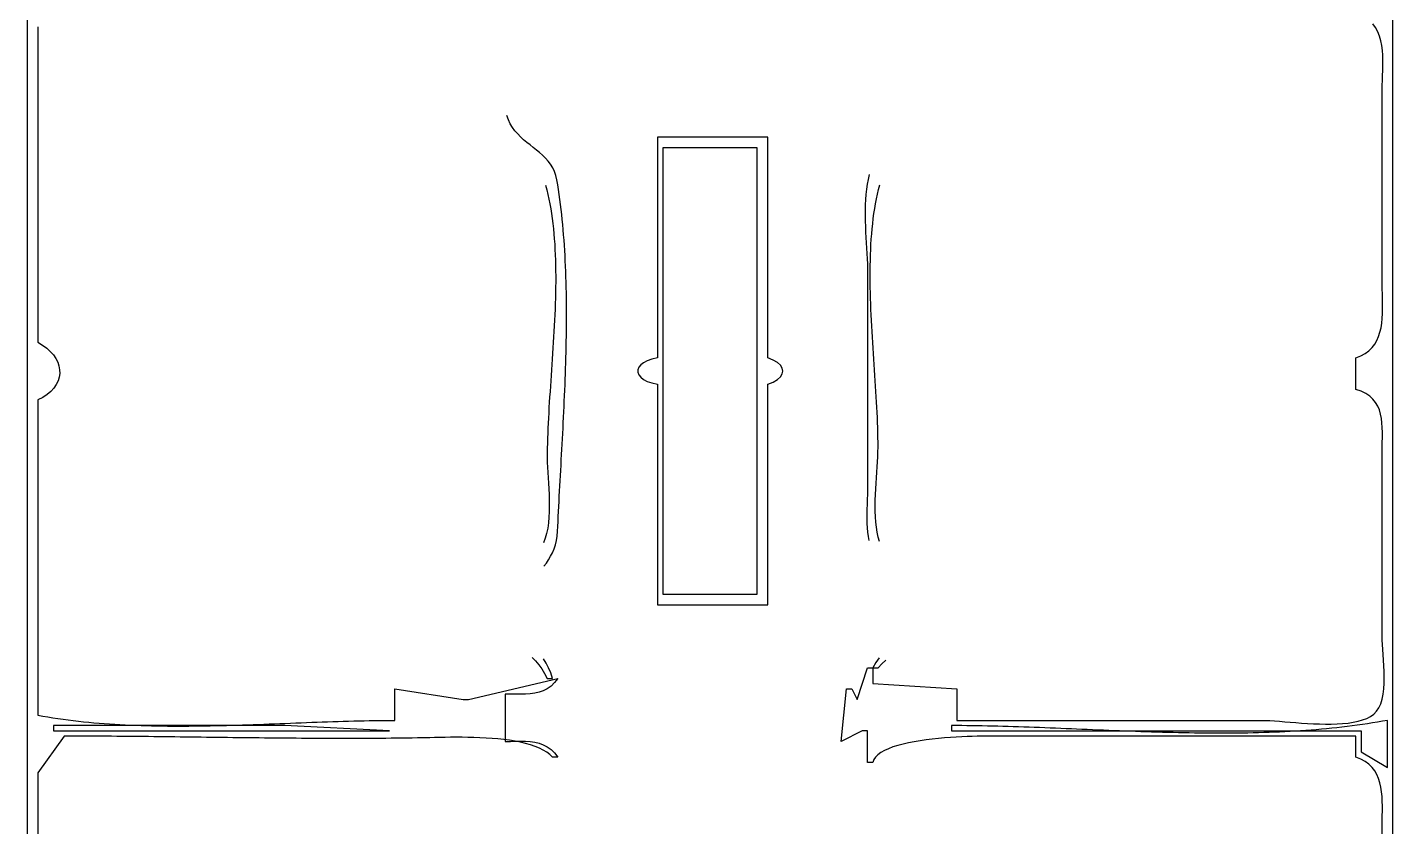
# Model space of a CAD drawing. Header units: metres. Extents: x 169 to 614, y 211 to 1165.
# Drawn here: x 273 to 533, y 740.8 to 892.9 of the extents above; entities that cross this region are included whole.
import ezdxf

# ---------------------------------------------------------------- set-up
doc = ezdxf.new("R2010")
doc.units = ezdxf.units.M

msp = doc.modelspace()

# ---------------------------------------------------------------- linework, layer by layer
for p, q in [((273, 1115), (273, 603)), ((533, 592), (533, 1115)), ((275, 893), (275, 833)), ((529.7282, 892.8798), (529.2065, 893.6235)), ((530.1504, 892.0876), (529.7282, 892.8798)), ((530.4827, 891.253), (530.1504, 892.0876)), ((530.735, 890.382), (530.4827, 891.253)), ((530.917, 889.4806), (530.735, 890.382)), ((531.0384, 888.5549), (530.917, 889.4806)), ((531.109, 887.611), (531.0384, 888.5549)), ((531.1386, 886.6549), (531.109, 887.611)), ((531.1369, 885.6925), (531.1386, 886.6549)), ((531.0785, 883.7736), (531.1136, 884.7301)), ((531.1136, 884.7301), (531.1369, 885.6925)), ((531, 881), (531.0119, 881.9025)), ((531.0119, 881.9025), (531.0414, 882.829)), ((531.0414, 882.829), (531.0785, 883.7736)), ((531, 844), (531, 881)), ((364.6201, 875.3105), (364.3328, 876.1293)), ((364.9768, 874.5593), (364.6201, 875.3105)), ((365.3948, 873.868), (364.9768, 874.5593)), ((365.8657, 873.229), (365.3948, 873.868)), ((366.3814, 872.6347), (365.8657, 873.229)), ((366.9334, 872.0774), (366.3814, 872.6347)), ((367.5136, 871.5495), (366.9334, 872.0774)), ((368.1136, 871.0435), (367.5136, 871.5495)), ((368.7252, 870.5516), (368.1136, 871.0435)), ((393, 872), (393, 830)), ((414, 872), (393, 872)), ((414, 830), (414, 872)), ((369.3402, 870.0662), (368.7252, 870.5516)), ((369.9501, 869.5798), (369.3402, 870.0662)), ((370.5469, 869.0847), (369.9501, 869.5798)), ((371.1221, 868.5733), (370.5469, 869.0847)), ((371.6676, 868.0379), (371.1221, 868.5733)), ((394, 870), (394, 785)), ((412, 870), (394, 870)), ((412, 785), (412, 870)), ((372.175, 867.4709), (371.6676, 868.0379)), ((372.6361, 866.8648), (372.175, 867.4709)), ((373.0426, 866.2118), (372.6361, 866.8648)), ((373.3862, 865.5044), (373.0426, 866.2118)), ((373.6587, 864.7349), (373.3862, 865.5044)), ((373.8518, 863.8958), (373.6587, 864.7349)), ((374.0055, 862.9743), (373.8518, 863.8958)), ((433.0939, 863.9927), (432.9131, 863.063)), ((433.3179, 864.895), (433.0939, 863.9927)), ((371.682, 862.8958), (371.9128, 862.0237)), ((371.9128, 862.0237), (372.1263, 861.1381)), ((372.1263, 861.1381), (372.3232, 860.2395)), ((374.1513, 862.0464), (374.0055, 862.9743)), ((374.2894, 861.112), (374.1513, 862.0464)), ((374.42, 860.1714), (374.2894, 861.112)), ((432.6666, 861.1331), (432.5939, 860.139)), ((432.7719, 862.1087), (432.6666, 861.1331)), ((432.9131, 863.063), (432.7719, 862.1087)), ((434.6968, 860.2698), (434.8868, 861.178)), ((434.8868, 861.178), (435.0937, 862.0739)), ((435.0937, 862.0739), (435.3179, 862.9568)), ((372.3232, 860.2395), (372.5039, 859.3285)), ((372.5039, 859.3285), (372.6688, 858.4056)), ((372.6688, 858.4056), (372.8186, 857.4712)), ((374.5431, 859.2248), (374.42, 860.1714)), ((374.6589, 858.2724), (374.5431, 859.2248)), ((374.7676, 857.3144), (374.6589, 858.2724)), ((432.55, 859.1296), (432.5315, 858.1079)), ((432.5315, 858.1079), (432.5349, 857.0769)), ((432.5939, 860.139), (432.55, 859.1296)), ((434.2225, 857.4755), (434.3652, 858.418)), ((434.3652, 858.418), (434.5231, 859.3496)), ((434.5231, 859.3496), (434.6968, 860.2698)), ((372.8186, 857.4712), (372.9536, 856.5259)), ((372.9536, 856.5259), (373.0745, 855.5702)), ((373.0745, 855.5702), (373.1817, 854.6046)), ((374.8694, 856.351), (374.7676, 857.3144)), ((374.9643, 855.3824), (374.8694, 856.351)), ((432.5349, 857.0769), (432.5566, 856.0398)), ((432.5566, 856.0398), (432.593, 854.9995)), ((433.8805, 854.5877), (433.9806, 855.5598)), ((433.9806, 855.5598), (434.0945, 856.5226)), ((434.0945, 856.5226), (434.2225, 857.4755)), ((373.1817, 854.6046), (373.2757, 853.6296)), ((373.2757, 853.6296), (373.357, 852.6458)), ((375.0525, 854.4088), (374.9643, 855.3824)), ((375.1343, 853.4303), (375.0525, 854.4088)), ((375.2096, 852.4472), (375.1343, 853.4303)), ((432.593, 854.9995), (432.6406, 853.9592)), ((432.6406, 853.9592), (432.6959, 852.9218)), ((432.6959, 852.9218), (432.7553, 851.8905)), ((433.7189, 852.6174), (433.7934, 853.6067)), ((433.7934, 853.6067), (433.8805, 854.5877)), ((373.357, 852.6458), (373.4261, 851.6536)), ((373.4261, 851.6536), (373.4836, 850.6536)), ((373.4836, 850.6536), (373.5299, 849.6462)), ((375.2787, 851.4597), (375.2096, 852.4472)), ((375.3418, 850.4679), (375.2787, 851.4597)), ((375.399, 849.4721), (375.3418, 850.4679)), ((432.7553, 851.8905), (432.8153, 850.8683)), ((432.8153, 850.8683), (432.8723, 849.8581)), ((433.5658, 849.6046), (433.6057, 850.6158)), ((433.6057, 850.6158), (433.6565, 851.6203)), ((433.6565, 851.6203), (433.7189, 852.6174)), ((373.5299, 849.6462), (373.5655, 848.632)), ((373.5655, 848.632), (373.591, 847.6115)), ((373.591, 847.6115), (373.6069, 846.5852)), ((375.4504, 848.4725), (375.399, 849.4721)), ((375.4962, 847.4692), (375.4504, 848.4725)), ((432.8723, 849.8581), (432.9228, 848.8632)), ((432.9228, 848.8632), (432.9633, 847.8865)), ((432.9633, 847.8865), (432.9902, 846.931)), ((433.517, 847.5637), (433.5364, 848.587)), ((433.5364, 848.587), (433.5658, 849.6046)), ((373.6069, 846.5852), (373.6135, 845.5536)), ((373.6135, 845.5536), (373.6116, 844.5173)), ((375.5365, 846.4625), (375.4962, 847.4692)), ((375.5715, 845.4525), (375.5365, 846.4625)), ((375.6014, 844.4395), (375.5715, 845.4525)), ((432.9902, 846.931), (433, 846)), ((433, 846), (433, 806)), ((433.5058, 845.5019), (433.507, 846.5352)), ((433.5131, 844.4643), (433.5058, 845.5019)), ((433.507, 846.5352), (433.517, 847.5637)), ((373.5838, 842.4324), (373.5589, 841.3848)), ((373.6015, 843.4767), (373.5838, 842.4324)), ((373.6116, 844.5173), (373.6015, 843.4767)), ((375.6263, 843.4236), (375.6014, 844.4395)), ((375.6463, 842.4051), (375.6263, 843.4236)), ((375.6616, 841.3841), (375.6463, 842.4051)), ((433.5281, 843.4231), (433.5131, 844.4643)), ((433.5505, 842.3786), (433.5281, 843.4231)), ((531.0084, 843.1014), (531, 844)), ((531.0282, 842.1842), (531.0084, 843.1014)), ((373.5274, 840.3345), (373.4898, 839.2821)), ((373.5589, 841.3848), (373.5274, 840.3345)), ((375.6723, 840.3608), (375.6616, 841.3841)), ((375.6787, 839.3355), (375.6723, 840.3608)), ((433.5797, 841.3315), (433.5505, 842.3786)), ((433.6151, 840.2821), (433.5797, 841.3315)), ((433.6562, 839.2311), (433.6151, 840.2821)), ((531.0509, 841.2546), (531.0282, 842.1842)), ((531.068, 840.3186), (531.0509, 841.2546)), ((531.0712, 839.3825), (531.068, 840.3186)), ((373.4466, 838.2279), (373.3983, 837.1726)), ((373.4898, 839.2821), (373.4466, 838.2279)), ((375.6729, 836.2489), (375.6788, 837.2793)), ((375.6808, 838.3082), (375.6787, 839.3355)), ((375.6788, 837.2793), (375.6808, 838.3082)), ((433.7025, 838.179), (433.6562, 839.2311)), ((433.7534, 837.1262), (433.7025, 838.179)), ((530.9123, 836.6347), (531.0018, 837.5344)), ((531.0018, 837.5344), (531.0519, 838.4523)), ((531.0519, 838.4523), (531.0712, 839.3825)), ((373.2883, 835.0604), (373.2276, 834.0046)), ((373.3453, 836.1165), (373.2883, 835.0604)), ((373.3983, 837.1726), (373.3453, 836.1165)), ((375.6498, 834.1845), (375.6632, 835.2172)), ((375.6632, 835.2172), (375.6729, 836.2489)), ((433.8085, 836.0732), (433.7534, 837.1262)), ((433.8672, 835.0207), (433.8085, 836.0732)), ((433.929, 833.9691), (433.8672, 835.0207)), ((530.3238, 834.1072), (530.5818, 834.915)), ((530.5818, 834.915), (530.7752, 835.7595)), ((530.7752, 835.7595), (530.9123, 836.6347)), ((275, 833), (275.9002, 832.4597)), ((275.9002, 832.4597), (276.6945, 831.8738)), ((373.1639, 832.9496), (373.0976, 831.8961)), ((373.2276, 834.0046), (373.1639, 832.9496)), ((375.5894, 831.0816), (375.6128, 832.1165)), ((375.6128, 832.1165), (375.633, 833.1508)), ((375.633, 833.1508), (375.6498, 834.1845)), ((433.9933, 832.9188), (433.929, 833.9691)), ((434.0597, 831.8705), (433.9933, 832.9188)), ((529.0778, 831.9661), (529.5803, 832.6266)), ((529.5803, 832.6266), (529.9928, 833.3424)), ((529.9928, 833.3424), (530.3238, 834.1072)), ((276.6945, 831.8738), (277.3815, 831.2488)), ((277.3815, 831.2488), (277.96, 830.5911)), ((277.96, 830.5911), (278.4286, 829.9072)), ((278.4286, 829.9072), (278.7859, 829.2034)), ((372.9591, 829.7952), (372.8881, 828.7489)), ((373.0291, 830.8445), (372.9591, 829.7952)), ((373.0976, 831.8961), (373.0291, 830.8445)), ((375.5337, 829.0112), (375.563, 830.0464)), ((375.563, 830.0464), (375.5894, 831.0816)), ((391.0506, 829.4564), (390.3417, 829.0854)), ((391.9367, 829.7658), (391.0506, 829.4564)), ((393, 830), (391.9367, 829.7658)), ((415.0377, 829.584), (414, 830)), ((415.8449, 829.112), (415.0377, 829.584)), ((434.1275, 830.8246), (434.0597, 831.8705)), ((434.1963, 829.7817), (434.1275, 830.8246)), ((434.2655, 828.7422), (434.1963, 829.7817)), ((526, 830), (526.9465, 830.3778)), ((526, 824), (526, 830)), ((526.9465, 830.3778), (527.7694, 830.8356)), ((527.7694, 830.8356), (528.477, 831.3671)), ((528.477, 831.3671), (529.0778, 831.9661)), ((278.7859, 829.2034), (279.0307, 828.4863)), ((279.0307, 828.4863), (279.1617, 827.7623)), ((279.1775, 827.0378), (279.0768, 826.3193)), ((279.1617, 827.7623), (279.1775, 827.0378)), ((372.8164, 827.7061), (372.7447, 826.6671)), ((372.8881, 828.7489), (372.8164, 827.7061)), ((375.4301, 825.9066), (375.4671, 826.9411)), ((375.4671, 826.9411), (375.5017, 827.976)), ((375.5017, 827.976), (375.5337, 829.0112)), ((389.4556, 828.2136), (389.2784, 827.7401)), ((389.2784, 827.7401), (389.2784, 827.2597)), ((389.2784, 827.2597), (389.4556, 826.7862)), ((389.8101, 828.6666), (389.4556, 828.2136)), ((390.3417, 829.0854), (389.8101, 828.6666)), ((416.4214, 828.598), (415.8449, 829.112)), ((416.4213, 826.4018), (416.7673, 826.9439)), ((416.7673, 828.056), (416.4214, 828.598)), ((416.8826, 827.4999), (416.7673, 828.056)), ((416.7673, 826.9439), (416.8826, 827.4999)), ((434.3346, 827.7067), (434.2655, 828.7422)), ((434.4031, 826.6757), (434.3346, 827.7067)), ((278.0627, 824.2644), (277.483, 823.6345)), ((278.5208, 824.9262), (278.0627, 824.2644)), ((278.8584, 825.6133), (278.5208, 824.9262)), ((279.0768, 826.3193), (278.8584, 825.6133)), ((372.6031, 824.6032), (372.5343, 823.5792)), ((372.6735, 825.6327), (372.6031, 824.6032)), ((372.7447, 826.6671), (372.6735, 825.6327)), ((375.3493, 823.84), (375.3908, 824.8729)), ((375.3908, 824.8729), (375.4301, 825.9066)), ((389.4556, 826.7862), (389.8101, 826.3332)), ((389.8101, 826.3332), (390.3417, 825.9144)), ((390.3417, 825.9144), (391.0506, 825.5435)), ((391.0506, 825.5435), (391.9367, 825.2341)), ((391.9367, 825.2341), (393, 825)), ((393, 825), (393, 783)), ((414, 825), (415.0377, 825.4159)), ((414, 783), (414, 825)), ((415.0377, 825.4159), (415.8448, 825.8878)), ((415.8448, 825.8878), (416.4213, 826.4018)), ((434.4704, 825.6497), (434.4031, 826.6757)), ((434.536, 824.6292), (434.4704, 825.6497)), ((434.5995, 823.6147), (434.536, 824.6292)), ((275.9529, 822.4958), (275, 822)), ((275, 822), (275, 762)), ((276.7801, 823.0428), (275.9529, 822.4958)), ((277.483, 823.6345), (276.7801, 823.0428)), ((372.4673, 822.5612), (372.4028, 821.5497)), ((372.5343, 823.5792), (372.4673, 822.5612)), ((375.2138, 820.7486), (375.2607, 821.7777)), ((375.2607, 821.7777), (375.3059, 822.8082)), ((375.3059, 822.8082), (375.3493, 823.84)), ((434.6602, 822.6068), (434.5995, 823.6147)), ((434.7176, 821.6059), (434.6602, 822.6068)), ((434.7712, 820.6126), (434.7176, 821.6059)), ((527.0182, 823.65), (526, 824)), ((527.8909, 823.2223), (527.0182, 823.65)), ((528.6292, 822.7221), (527.8909, 823.2223)), ((529.244, 822.1546), (528.6292, 822.7221)), ((529.7464, 821.5251), (529.244, 822.1546)), ((372.2833, 819.5483), (372.2292, 818.5595)), ((372.3413, 820.5453), (372.2833, 819.5483)), ((372.4028, 821.5497), (372.3413, 820.5453)), ((375.1156, 818.6957), (375.1654, 819.7212)), ((375.1654, 819.7212), (375.2138, 820.7486)), ((434.8205, 819.6274), (434.7712, 820.6126)), ((434.8649, 818.6507), (434.8205, 819.6274)), ((530.1474, 820.8387), (529.7464, 821.5251)), ((530.4579, 820.1008), (530.1474, 820.8387)), ((530.689, 819.3165), (530.4579, 820.1008)), ((530.8517, 818.4911), (530.689, 819.3165)), ((372.135, 816.608), (372.0958, 815.6463)), ((372.1796, 817.5792), (372.135, 816.608)), ((372.2292, 818.5595), (372.1796, 817.5792)), ((374.9595, 815.6321), (375.0125, 816.6509)), ((375.0125, 816.6509), (375.0646, 817.6722)), ((375.0646, 817.6722), (375.1156, 818.6957)), ((434.904, 817.6832), (434.8649, 818.6507)), ((434.9371, 816.7252), (434.904, 817.6832)), ((434.9638, 815.7774), (434.9371, 816.7252)), ((530.957, 817.6297), (530.8517, 818.4911)), ((531.016, 816.7376), (530.957, 817.6297)), ((531.0395, 815.8201), (531.016, 816.7376)), ((372.0626, 814.6948), (372.036, 813.7539)), ((372.0958, 815.6463), (372.0626, 814.6948)), ((374.8514, 813.6026), (374.9058, 814.616)), ((374.9058, 814.616), (374.9595, 815.6321)), ((434.9835, 814.8403), (434.9638, 815.7774)), ((434.9958, 813.9143), (434.9835, 814.8403)), ((435, 813), (434.9958, 813.9143)), ((531.0079, 812.9671), (531.0244, 813.9296)), ((531.0244, 813.9296), (531.0386, 814.8824)), ((531.0386, 814.8824), (531.0395, 815.8201)), ((372.0041, 811.9059), (372, 811)), ((372.0163, 812.8241), (372.0041, 811.9059)), ((372.036, 813.7539), (372.0163, 812.8241)), ((374.6862, 810.5816), (374.7415, 811.5853)), ((374.7415, 811.5853), (374.7966, 812.5923)), ((374.7966, 812.5923), (374.8514, 813.6026)), ((434.9038, 810.2406), (434.9541, 811.2)), ((434.9541, 811.2), (434.9877, 812.1216)), ((434.9877, 812.1216), (435, 813)), ((531, 812), (531.0079, 812.9671)), ((531, 777), (531, 812)), ((372, 811), (372.0136, 810.1242)), ((372.0136, 810.1242), (372.0502, 809.1944)), ((372.0502, 809.1944), (372.1031, 808.2181)), ((374.5758, 808.5854), (374.6309, 809.5816)), ((374.6309, 809.5816), (374.6862, 810.5816)), ((434.7714, 808.2305), (434.8414, 809.249)), ((434.8414, 809.249), (434.9038, 810.2406)), ((372.1031, 808.2181), (372.1659, 807.203)), ((372.1659, 807.203), (372.2319, 806.1568)), ((372.2319, 806.1568), (372.2945, 805.0871)), ((374.4127, 805.6218), (374.4665, 806.6053)), ((374.4665, 806.6053), (374.5209, 807.5933)), ((374.5209, 807.5933), (374.5758, 808.5854)), ((433, 806), (432.9922, 805.0113)), ((434.5632, 805.0685), (434.6278, 806.1348)), ((434.6278, 806.1348), (434.6987, 807.1906)), ((434.6987, 807.1906), (434.7714, 808.2305)), ((372.2945, 805.0871), (372.3473, 804.0017)), ((372.3473, 804.0017), (372.3836, 802.9081)), ((374.2565, 802.6995), (374.3076, 803.6687)), ((374.3076, 803.6687), (374.3597, 804.6428)), ((374.3597, 804.6428), (374.4127, 805.6218)), ((432.9725, 804.0355), (432.9459, 803.0736)), ((432.9922, 805.0113), (432.9725, 804.0355)), ((434.4721, 802.9264), (434.5098, 803.9972)), ((434.5098, 803.9972), (434.5632, 805.0685)), ((372.3969, 801.8141), (372.3805, 800.7273)), ((372.3836, 802.9081), (372.3969, 801.8141)), ((374.1581, 800.777), (374.2066, 801.7356)), ((374.2066, 801.7356), (374.2565, 802.6995)), ((432.8931, 801.1957), (432.8773, 800.2819)), ((432.9178, 802.1266), (432.8931, 801.1957)), ((432.9459, 803.0736), (432.9178, 802.1266)), ((434.4546, 801.8614), (434.4721, 802.9264)), ((434.4622, 800.8079), (434.4546, 801.8614)), ((434.4993, 799.7711), (434.4622, 800.8079)), ((372.2328, 798.606), (372.0883, 797.5868)), ((372.328, 799.6554), (372.2328, 798.606)), ((372.3805, 800.7273), (372.328, 799.6554)), ((374.0222, 797.9357), (374.0657, 798.8769)), ((374.0657, 798.8769), (374.1111, 799.8241)), ((374.1111, 799.8241), (374.1581, 800.777)), ((432.8773, 800.2819), (432.8753, 799.3864)), ((432.8753, 799.3864), (432.8925, 798.5102)), ((432.8925, 798.5102), (432.934, 797.6543)), ((434.5707, 798.7567), (434.4993, 799.7711)), ((434.681, 797.77), (434.5707, 798.7567)), ((371.6251, 795.6699), (371.2934, 794.7874)), ((371.8879, 796.6056), (371.6251, 795.6699)), ((372.0883, 797.5868), (371.8879, 796.6056)), ((373.7651, 795.2292), (373.9055, 796.0884)), ((373.9055, 796.0884), (373.9807, 797.0008)), ((373.9807, 797.0007), (374.0222, 797.9357)), ((432.934, 797.6543), (433.0049, 796.8199)), ((433.0049, 796.8199), (433.1106, 796.0081)), ((433.1106, 796.0081), (433.2561, 795.2199)), ((434.8347, 796.8165), (434.681, 797.77)), ((435.0366, 795.9016), (434.8347, 796.8165)), ((435.2912, 795.0309), (435.0366, 795.9016)), ((373.0043, 792.9255), (373.3094, 793.6521)), ((373.3094, 793.6521), (373.5647, 794.4185)), ((373.5647, 794.4185), (373.7651, 795.2292)), ((371.3879, 790.328), (371.8411, 790.9399)), ((371.8411, 790.9399), (372.265, 791.5738)), ((372.265, 791.5738), (372.6544, 792.2342)), ((372.6544, 792.2342), (373.0043, 792.9255)), ((393, 783), (414, 783)), ((394, 785), (412, 785)), ((531.0171, 776.2642), (531, 777)), ((531.0622, 775.4267), (531.0171, 776.2642)), ((531.1259, 774.5037), (531.0622, 775.4267)), ((369.1412, 772.9746), (369.7888, 772.3244)), ((369.7888, 772.3244), (370.3999, 771.6056)), ((371.8213, 771.9137), (371.3164, 772.7229)), ((435.2287, 772.8762), (434.6043, 771.9912)), ((435.7442, 771.7768), (436.5018, 772.4806)), ((531.1989, 773.5117), (531.1259, 774.5037)), ((531.2719, 772.4669), (531.1989, 773.5117)), ((531.3355, 771.3858), (531.2719, 772.4669)), ((370.3999, 771.6056), (370.973, 770.8144)), ((370.973, 770.8144), (371.5068, 769.9471)), ((371.5068, 769.9471), (372, 769)), ((372.2694, 771.0257), (371.8213, 771.9137)), ((372.6618, 770.0555), (372.2694, 771.0257)), ((373, 769), (372.6618, 770.0555)), ((431, 765), (433, 771)), ((433, 771), (434, 771)), ((434.6043, 771.9912), (434, 771)), ((434, 771), (434, 768)), ((434, 771), (435, 771)), ((435, 771), (435.7442, 771.7768)), ((531.3802, 770.2848), (531.3355, 771.3858)), ((531.3969, 769.1801), (531.3802, 770.2848)), ((343, 761), (343, 767)), ((343, 767), (356, 765)), ((357, 765), (374, 769)), ((372.0142, 767.0139), (371.2568, 766.624)), ((372, 769), (373, 769)), ((372.7263, 767.5288), (372.0142, 767.0139)), ((373.3894, 768.1853), (372.7263, 767.5288)), ((374, 769), (373.3894, 768.1853)), ((428, 757), (429, 767)), ((429, 767), (430, 767)), ((430, 767), (431, 765)), ((434, 768), (450, 767)), ((450, 767), (450, 761)), ((531.1849, 766.0085), (531.3086, 767.0256)), ((531.3086, 767.0256), (531.3762, 768.0883)), ((531.3762, 768.0883), (531.3969, 769.1801)), ((356, 765), (357, 765)), ((364.9897, 765.9909), (364, 766)), ((364, 766), (364, 757)), ((365.9631, 765.9734), (364.9897, 765.9909)), ((366.9165, 765.9641), (365.9631, 765.9734)), ((367.8463, 765.9797), (366.9165, 765.9641)), ((368.7488, 766.0368), (367.8463, 765.9797)), ((369.6205, 766.152), (368.7488, 766.0368)), ((370.4577, 766.3422), (369.6205, 766.152)), ((371.2568, 766.624), (370.4577, 766.3422)), ((530.7315, 764.1763), (530.9956, 765.0533)), ((530.9956, 765.0533), (531.1849, 766.0085)), ((275, 762), (275.954, 761.8277)), ((275.954, 761.8277), (276.9117, 761.6643)), ((528.7682, 761.7516), (529.3966, 762.179)), ((529.3966, 762.179), (529.9413, 762.7228)), ((529.9413, 762.7228), (530.3832, 763.3941)), ((530.3832, 763.3941), (530.7315, 764.1763)), ((276.9117, 761.6643), (277.873, 761.5097)), ((277.873, 761.5097), (278.8376, 761.3636)), ((278, 760), (278, 759)), ((322, 760), (278, 760)), ((278.8376, 761.3636), (279.8057, 761.2258)), ((279.8057, 761.2258), (280.7769, 761.0962)), ((280.7769, 761.0962), (281.7513, 760.9745)), ((281.7513, 760.9745), (282.7288, 760.8606)), ((282.7288, 760.8606), (283.7091, 760.7543)), ((283.7091, 760.7543), (284.6923, 760.6553)), ((284.6923, 760.6553), (285.6782, 760.5636)), ((285.6782, 760.5636), (286.6667, 760.4788)), ((286.6667, 760.4788), (287.6577, 760.4009)), ((287.6577, 760.4009), (288.6511, 760.3295)), ((288.6511, 760.3295), (289.6468, 760.2646)), ((289.6468, 760.2646), (290.6447, 760.2059)), ((290.6447, 760.2059), (291.6447, 760.1532)), ((291.6447, 760.1532), (292.6467, 760.1064)), ((292.6467, 760.1064), (293.6506, 760.0653)), ((293.6506, 760.0653), (294.6563, 760.0296)), ((294.6563, 760.0296), (295.6637, 759.9992)), ((295.6637, 759.9992), (296.6726, 759.9739)), ((296.6726, 759.9739), (297.6831, 759.9535)), ((297.6831, 759.9535), (298.6948, 759.9378)), ((298.6948, 759.9378), (299.7079, 759.9266)), ((299.7079, 759.9266), (300.7221, 759.9197)), ((300.7221, 759.9197), (301.7374, 759.917)), ((301.7374, 759.917), (302.7536, 759.9182)), ((302.7536, 759.9182), (303.7707, 759.9231)), ((303.7707, 759.9231), (304.7886, 759.9316)), ((304.7886, 759.9316), (305.8071, 759.9435)), ((305.8071, 759.9435), (306.8261, 759.9585)), ((306.8261, 759.9585), (307.8456, 759.9765)), ((307.8456, 759.9765), (308.8654, 759.9973)), ((308.8654, 759.9973), (309.8854, 760.0207)), ((309.8854, 760.0207), (310.9056, 760.0465)), ((310.9056, 760.0465), (311.9258, 760.0746)), ((311.9258, 760.0746), (312.9459, 760.1046)), ((312.9459, 760.1046), (313.9659, 760.1365)), ((313.9659, 760.1365), (314.9855, 760.1701)), ((314.9855, 760.1701), (316.0048, 760.205)), ((316.0048, 760.205), (317.0236, 760.2413)), ((317.0236, 760.2413), (318.0418, 760.2786)), ((318.0418, 760.2786), (319.0592, 760.3168)), ((319.0592, 760.3168), (320.0759, 760.3557)), ((320.0759, 760.3557), (321.0917, 760.3951)), ((321.0917, 760.3951), (322.1064, 760.4347)), ((342, 759), (322, 760)), ((322.1064, 760.4347), (323.1201, 760.4745)), ((323.1201, 760.4745), (324.1325, 760.5143)), ((324.1325, 760.5143), (325.1436, 760.5537)), ((325.1436, 760.5537), (326.1533, 760.5927)), ((326.1533, 760.5927), (327.1615, 760.6311)), ((327.1615, 760.6311), (328.168, 760.6686)), ((328.168, 760.6686), (329.1728, 760.705)), ((329.1728, 760.705), (330.1758, 760.7403)), ((330.1758, 760.7403), (331.1768, 760.7741)), ((331.1768, 760.7741), (332.1758, 760.8063)), ((332.1758, 760.8063), (333.1726, 760.8367)), ((333.1726, 760.8367), (334.1672, 760.8652)), ((334.1672, 760.8652), (335.1594, 760.8914)), ((335.1594, 760.8914), (336.1492, 760.9153)), ((336.1492, 760.9153), (337.1364, 760.9366)), ((337.1364, 760.9366), (338.1209, 760.9552)), ((338.1209, 760.9552), (339.1027, 760.9708)), ((339.1027, 760.9708), (340.0815, 760.9833)), ((340.0815, 760.9833), (341.0575, 760.9924)), ((341.0575, 760.9924), (342.0303, 760.998)), ((342.0303, 760.998), (343, 761)), ((449, 760), (449, 759)), ((449.9654, 759.9983), (449, 760)), ((450.9338, 759.9934), (449.9654, 759.9983)), ((450, 761), (508, 761)), ((451.9051, 759.9854), (450.9338, 759.9934)), ((452.8791, 759.9744), (451.9051, 759.9854)), ((453.8558, 759.9606), (452.8791, 759.9744)), ((454.8351, 759.9441), (453.8558, 759.9606)), ((455.8169, 759.925), (454.8351, 759.9441)), ((456.8012, 759.9034), (455.8169, 759.925)), ((457.7879, 759.8796), (456.8012, 759.9034)), ((458.7768, 759.8535), (457.7879, 759.8796)), ((459.768, 759.8255), (458.7768, 759.8535)), ((460.7614, 759.7955), (459.768, 759.8255)), ((461.7568, 759.7637), (460.7614, 759.7955)), ((462.7542, 759.7303), (461.7568, 759.7637)), ((463.7535, 759.6953), (462.7542, 759.7303)), ((464.7547, 759.659), (463.7535, 759.6953)), ((465.7576, 759.6214), (464.7547, 759.659)), ((466.7622, 759.5827), (465.7576, 759.6214)), ((467.7684, 759.543), (466.7622, 759.5827)), ((468.7762, 759.5025), (467.7684, 759.543)), ((469.7854, 759.4612), (468.7762, 759.5025)), ((470.796, 759.4194), (469.7854, 759.4612)), ((471.8079, 759.3771), (470.796, 759.4194)), ((472.821, 759.3344), (471.8079, 759.3771)), ((473.8353, 759.2916), (472.821, 759.3344)), ((474.8507, 759.2487), (473.8353, 759.2916)), ((475.867, 759.2058), (474.8507, 759.2487)), ((476.8843, 759.1632), (475.867, 759.2058)), ((508, 761), (508.7531, 760.987)), ((508.7531, 760.987), (509.5808, 760.9512)), ((509.5808, 760.9512), (510.4751, 760.8968)), ((510.4751, 760.8968), (511.4278, 760.8282)), ((511.4278, 760.8282), (512.431, 760.7499)), ((512.431, 760.7499), (513.4765, 760.6663)), ((513.4765, 760.6663), (514.5564, 760.5816)), ((514.5564, 760.5816), (515.6625, 760.5004)), ((515.6625, 760.5004), (516.7868, 760.4269)), ((516.7868, 760.4269), (517.9213, 760.3657)), ((518.4346, 759.2217), (517.4458, 759.1422)), ((517.9213, 760.3657), (519.0579, 760.321)), ((519.4211, 759.307), (518.4346, 759.2217)), ((519.0579, 760.321), (520.1885, 760.2973)), ((520.4051, 759.3982), (519.4211, 759.307)), ((520.1885, 760.2973), (521.3052, 760.2989)), ((521.3867, 759.4954), (520.4051, 759.3982)), ((521.3052, 760.2989), (522.3998, 760.3303)), ((522.3658, 759.5988), (521.3867, 759.4954)), ((523.3423, 759.7084), (522.3658, 759.5988)), ((522.3998, 760.3303), (523.4643, 760.3958)), ((524.316, 759.8245), (523.3423, 759.7084)), ((523.4643, 760.3958), (524.4906, 760.4999)), ((525.287, 759.9471), (524.316, 759.8245)), ((524.4906, 760.4999), (525.4708, 760.6468)), ((526.2552, 760.0764), (525.287, 759.9471)), ((525.4708, 760.6468), (526.3966, 760.8411)), ((527.2204, 760.2125), (526.2552, 760.0764)), ((526.3966, 760.8411), (527.2602, 761.087)), ((528.1826, 760.3556), (527.2204, 760.2125)), ((527.2602, 761.087), (528.0534, 761.3891)), ((528.0534, 761.3891), (528.7682, 761.7516)), ((529.1417, 760.5057), (528.1826, 760.3556)), ((530.0977, 760.6631), (529.1417, 760.5057)), ((531.0505, 760.8278), (530.0977, 760.6631)), ((532, 761), (531.0505, 760.8278)), ((532, 752), (532, 761)), ((280, 758), (275, 751)), ((278, 759), (342, 759)), ((281.0031, 757.9995), (280, 758)), ((282.0063, 757.9981), (281.0031, 757.9995)), ((283.0097, 757.9958), (282.0063, 757.9981)), ((284.0133, 757.9927), (283.0097, 757.9958)), ((285.0169, 757.9888), (284.0133, 757.9927)), ((286.0207, 757.9842), (285.0169, 757.9888)), ((287.0246, 757.9788), (286.0207, 757.9842)), ((288.0286, 757.9726), (287.0246, 757.9788)), ((289.0327, 757.9659), (288.0286, 757.9726)), ((290.0369, 757.9585), (289.0327, 757.9659)), ((291.0412, 757.9505), (290.0369, 757.9585)), ((292.0456, 757.9419), (291.0412, 757.9505)), ((293.0501, 757.9328), (292.0456, 757.9419)), ((294.0546, 757.9233), (293.0501, 757.9328)), ((295.0593, 757.9132), (294.0546, 757.9233)), ((296.064, 757.9028), (295.0593, 757.9132)), ((297.0687, 757.892), (296.064, 757.9028)), ((298.0736, 757.8808), (297.0687, 757.892)), ((299.0785, 757.8693), (298.0736, 757.8808)), ((300.0834, 757.8576), (299.0785, 757.8693)), ((301.0884, 757.8456), (300.0834, 757.8576)), ((302.0934, 757.8334), (301.0884, 757.8456)), ((303.0985, 757.821), (302.0934, 757.8334)), ((304.1036, 757.8085), (303.0985, 757.821)), ((305.1087, 757.7959), (304.1036, 757.8085)), ((306.1139, 757.7833), (305.1087, 757.7959)), ((307.1191, 757.7706), (306.1139, 757.7833)), ((308.1242, 757.7579), (307.1191, 757.7706)), ((309.1294, 757.7453), (308.1242, 757.7579)), ((310.1346, 757.7327), (309.1294, 757.7453)), ((311.1398, 757.7202), (310.1346, 757.7327)), ((312.145, 757.7079), (311.1398, 757.7202)), ((313.1502, 757.6958), (312.145, 757.7079)), ((314.1554, 757.6839), (313.1502, 757.6958)), ((315.1605, 757.6723), (314.1554, 757.6839)), ((316.1656, 757.6609), (315.1605, 757.6723)), ((317.1707, 757.6499), (316.1656, 757.6609)), ((318.1758, 757.6392), (317.1707, 757.6499)), ((319.1808, 757.629), (318.1758, 757.6392)), ((320.1857, 757.6191), (319.1808, 757.629)), ((321.1907, 757.6097), (320.1857, 757.6191)), ((322.1955, 757.6009), (321.1907, 757.6097)), ((323.2003, 757.5925), (322.1955, 757.6009)), ((324.2051, 757.5848), (323.2003, 757.5925)), ((325.2097, 757.5776), (324.2051, 757.5848)), ((326.2143, 757.5711), (325.2097, 757.5776)), ((327.2189, 757.5653), (326.2143, 757.5711)), ((328.2233, 757.5602), (327.2189, 757.5653)), ((329.2276, 757.5558), (328.2233, 757.5602)), ((330.2319, 757.5522), (329.2276, 757.5558)), ((331.2361, 757.5495), (330.2319, 757.5522)), ((332.2401, 757.5476), (331.2361, 757.5495)), ((333.2441, 757.5465), (332.2401, 757.5476)), ((334.2479, 757.5465), (333.2441, 757.5465)), ((335.2516, 757.5473), (334.2479, 757.5465)), ((336.2552, 757.5492), (335.2516, 757.5473)), ((337.2587, 757.5521), (336.2552, 757.5492)), ((338.262, 757.5561), (337.2587, 757.5521)), ((339.2652, 757.5612), (338.262, 757.5561)), ((340.2683, 757.5674), (339.2652, 757.5612)), ((341.2712, 757.5748), (340.2683, 757.5674)), ((342.274, 757.5834), (341.2712, 757.5748)), ((343.2766, 757.5932), (342.274, 757.5834)), ((344.279, 757.6043), (343.2766, 757.5932)), ((345.2813, 757.6168), (344.279, 757.6043)), ((346.2834, 757.6306), (345.2813, 757.6168)), ((347.2854, 757.6458), (346.2834, 757.6306)), ((348.0055, 757.6596), (347.2855, 757.6458)), ((348.7962, 757.6783), (348.0055, 757.6596)), ((349.6513, 757.6997), (348.7962, 757.6783)), ((350.5644, 757.7221), (349.6513, 757.6997)), ((351.5292, 757.7433), (350.5644, 757.7221)), ((352.5393, 757.7616), (351.5292, 757.7433)), ((353.5884, 757.7749), (352.5393, 757.7616)), ((354.6702, 757.7812), (353.5884, 757.7749)), ((355.7782, 757.7788), (354.6702, 757.7812)), ((356.9063, 757.7655), (355.7782, 757.7788)), ((358.048, 757.7394), (356.9063, 757.7655)), ((359.197, 757.6987), (358.048, 757.7394)), ((360.347, 757.6413), (359.197, 757.6987)), ((361.4917, 757.5654), (360.347, 757.6413)), ((362.6246, 757.4688), (361.4917, 757.5654)), ((363.7395, 757.3498), (362.6246, 757.4688)), ((364.83, 757.2064), (363.7395, 757.3498)), ((364, 757), (364.9897, 757.009)), ((365.8898, 757.0366), (364.83, 757.2064)), ((364.9897, 757.009), (365.9631, 757.0265)), ((366.9125, 756.8385), (365.8898, 757.0366)), ((365.9631, 757.0265), (366.9165, 757.0358)), ((367.8918, 756.6101), (366.9125, 756.8385)), ((366.9165, 757.0358), (367.8463, 757.0203)), ((367.8463, 757.0203), (368.7488, 756.9632)), ((368.8215, 756.3494), (367.8918, 756.6101)), ((368.7488, 756.9632), (369.6205, 756.8479)), ((369.6205, 756.8479), (370.4577, 756.6577)), ((370.4577, 756.6577), (371.2568, 756.376)), ((432, 759), (428, 757)), ((433, 759), (432, 759)), ((433, 753), (433, 759)), ((440.8036, 756.7192), (439.7555, 756.4842)), ((441.8955, 756.929), (440.8036, 756.7192)), ((443.0209, 757.1149), (441.8955, 756.929)), ((444.1695, 757.2783), (443.0209, 757.1149)), ((445.331, 757.4207), (444.1695, 757.2783)), ((446.495, 757.5435), (445.331, 757.4207)), ((447.6511, 757.648), (446.495, 757.5435)), ((448.7891, 757.7357), (447.6511, 757.648)), ((449.8986, 757.8079), (448.7891, 757.7357)), ((449, 759), (527, 759)), ((450.9693, 757.8662), (449.8986, 757.8079)), ((451.9909, 757.9118), (450.9693, 757.8662)), ((452.953, 757.9462), (451.9909, 757.9118)), ((453.8452, 757.9709), (452.953, 757.9462)), ((454.6574, 757.9871), (453.8452, 757.9709)), ((455.3791, 757.9963), (454.6574, 757.9871)), ((456, 758), (455.3791, 757.9963)), ((456.9999, 758.0022), (456, 758)), ((457.9999, 758.0043), (456.9999, 758.0022)), ((458.9999, 758.0063), (457.9999, 758.0043)), ((459.9999, 758.0082), (458.9999, 758.0063)), ((460.9999, 758.0099), (459.9999, 758.0082)), ((461.9999, 758.0116), (460.9999, 758.0099)), ((462.9999, 758.0131), (461.9999, 758.0116)), ((463.9999, 758.0145), (462.9999, 758.0131)), ((464.9999, 758.0158), (463.9999, 758.0145)), ((465.9999, 758.017), (464.9999, 758.0158)), ((466.9999, 758.018), (465.9999, 758.017)), ((467.9998, 758.019), (466.9999, 758.018)), ((468.9998, 758.0199), (467.9998, 758.019)), ((469.9998, 758.0207), (468.9998, 758.0199)), ((470.9998, 758.0214), (469.9998, 758.0207)), ((471.9998, 758.022), (470.9998, 758.0214)), ((472.9998, 758.0225), (471.9998, 758.022)), ((473.9998, 758.0229), (472.9998, 758.0225)), ((474.9998, 758.0233), (473.9998, 758.0229)), ((475.9998, 758.0236), (474.9998, 758.0233)), ((476.9998, 758.0238), (475.9998, 758.0236)), ((477.9024, 759.1209), (476.8843, 759.1632)), ((477.9998, 758.0239), (476.9998, 758.0238)), ((478.9212, 759.0791), (477.9024, 759.1209)), ((478.9999, 758.0239), (477.9998, 758.0239)), ((479.9408, 759.0379), (478.9212, 759.0791)), ((479.9999, 758.0239), (478.9999, 758.0239)), ((480.9609, 758.9974), (479.9408, 759.0379)), ((480.9999, 758.0239), (479.9999, 758.0239)), ((481.9816, 758.9577), (480.9609, 758.9974)), ((481.9999, 758.0237), (480.9999, 758.0239)), ((483.0028, 758.9191), (481.9816, 758.9577)), ((482.9999, 758.0235), (481.9999, 758.0237)), ((483.9999, 758.0233), (482.9999, 758.0235)), ((484.0243, 758.8816), (483.0028, 758.9191)), ((484.9999, 758.023), (483.9999, 758.0233)), ((485.0462, 758.8453), (484.0243, 758.8816)), ((485.9999, 758.0226), (484.9999, 758.023)), ((486.0683, 758.8105), (485.0462, 758.8453)), ((486.9999, 758.0222), (485.9999, 758.0226)), ((487.0905, 758.7771), (486.0683, 758.8105)), ((487.9999, 758.0218), (486.9999, 758.0222)), ((488.1128, 758.7454), (487.0905, 758.7771)), ((488.9999, 758.0213), (487.9999, 758.0218)), ((489.1351, 758.7156), (488.1128, 758.7454)), ((489.9999, 758.0208), (488.9999, 758.0213)), ((490.1573, 758.6876), (489.1351, 758.7156)), ((490.9999, 758.0202), (489.9999, 758.0208)), ((491.1793, 758.6617), (490.1573, 758.6876)), ((491.9999, 758.0196), (490.9999, 758.0202)), ((492.2011, 758.638), (491.1793, 758.6617)), ((492.9999, 758.019), (491.9999, 758.0196)), ((493.2227, 758.6166), (492.2011, 758.638)), ((493.9999, 758.0183), (492.9999, 758.019)), ((494.2438, 758.5976), (493.2227, 758.6166)), ((494.9999, 758.0177), (493.9999, 758.0183)), ((495.2644, 758.5812), (494.2438, 758.5976)), ((495.9999, 758.017), (494.9999, 758.0177)), ((496.2845, 758.5676), (495.2644, 758.5812)), ((496.9999, 758.0162), (495.9999, 758.017)), ((497.304, 758.5568), (496.2845, 758.5676)), ((498, 758.0155), (496.9999, 758.0162)), ((498.3228, 758.5489), (497.304, 758.5568)), ((499, 758.0148), (498, 758.0155)), ((499.3409, 758.5442), (498.3228, 758.5489)), ((500, 758.014), (499, 758.0148)), ((500.3581, 758.5427), (499.3409, 758.5442)), ((501, 758.0132), (500, 758.014)), ((501.3743, 758.5446), (500.3581, 758.5427)), ((502, 758.0125), (501, 758.0132)), ((502.3896, 758.55), (501.3743, 758.5446)), ((503, 758.0117), (502, 758.0125)), ((503.4037, 758.5591), (502.3896, 758.55)), ((504, 758.0109), (503, 758.0117)), ((504.4168, 758.5719), (503.4037, 758.5591)), ((505, 758.0102), (504, 758.0109)), ((505.4285, 758.5886), (504.4168, 758.5719)), ((506, 758.0094), (505, 758.0102)), ((506.439, 758.6094), (505.4285, 758.5886)), ((507, 758.0086), (506, 758.0094)), ((507.4481, 758.6343), (506.439, 758.6094)), ((508, 758.0079), (507, 758.0086)), ((508.4557, 758.6636), (507.4481, 758.6343)), ((509, 758.0072), (508, 758.0079)), ((509.4618, 758.6973), (508.4557, 758.6636)), ((510, 758.0065), (509, 758.0072)), ((510.4663, 758.7355), (509.4618, 758.6973)), ((511, 758.0058), (510, 758.0065)), ((511.4691, 758.7784), (510.4663, 758.7355)), ((512, 758.0051), (511, 758.0058)), ((512.4701, 758.8262), (511.4691, 758.7784)), ((513, 758.0045), (512, 758.0051)), ((513.4692, 758.879), (512.4701, 758.8262)), ((514, 758.0039), (513, 758.0045)), ((514.4665, 758.9368), (513.4692, 758.879)), ((515, 758.0033), (514, 758.0039)), ((515.4617, 758.9998), (514.4665, 758.9368)), ((516, 758.0028), (515, 758.0033)), ((516.4548, 759.0683), (515.4617, 758.9998)), ((517, 758.0023), (516, 758.0028)), ((517.4458, 759.1422), (516.4548, 759.0683)), ((518, 758.0018), (517, 758.0023)), ((519, 758.0014), (518, 758.0018)), ((520, 758.001), (519, 758.0014)), ((521, 758.0007), (520, 758.001)), ((522, 758.0004), (521, 758.0007)), ((523, 758.0002), (522, 758.0004)), ((524, 758.0001), (523, 758.0002)), ((525, 758), (524, 758.0001)), ((526, 758), (525, 758)), ((526, 754), (526, 758)), ((527, 759), (527, 755)), ((369.695, 756.0546), (368.8215, 756.3494)), ((370.5062, 755.7237), (369.695, 756.0546)), ((371.2486, 755.3547), (370.5062, 755.7237)), ((371.9159, 754.9457), (371.2486, 755.3547)), ((371.2568, 756.376), (372.0142, 755.986)), ((372.5018, 754.4948), (371.9159, 754.9457)), ((372.0142, 755.986), (372.7262, 755.4711)), ((373, 754), (372.5018, 754.4948)), ((372.7262, 755.4711), (373.3894, 754.8147)), ((374, 754), (373, 754)), ((373.3894, 754.8147), (374, 754)), ((434.5141, 754.0134), (434.1886, 753.5256)), ((434.966, 754.4647), (434.5141, 754.0134)), ((435.5342, 754.8808), (434.966, 754.4647)), ((436.2081, 755.2633), (435.5342, 754.8808)), ((436.9775, 755.6134), (436.2081, 755.2633)), ((437.8321, 755.9327), (436.9775, 755.6134)), ((438.7616, 756.2225), (437.8321, 755.9327)), ((439.7555, 756.4842), (438.7616, 756.2225)), ((526.9515, 753.621), (526, 754)), ((527, 755), (532, 752)), ((434, 753), (433, 753)), ((434.1886, 753.5256), (434, 753)), ((527.7763, 753.1644), (526.9515, 753.621)), ((528.4831, 752.636), (527.7763, 753.1644)), ((529.0811, 752.0418), (528.4831, 752.636)), ((529.579, 751.3875), (529.0811, 752.0418)), ((275, 751), (275, 687)), ((529.9858, 750.6791), (529.579, 751.3875)), ((530.3105, 749.9224), (529.9858, 750.6791)), ((530.5619, 749.1235), (530.3105, 749.9224)), ((530.7489, 748.2881), (530.5619, 749.1235)), ((530.8806, 747.4221), (530.7489, 748.2881)), ((530.9657, 746.5315), (530.8806, 747.4221)), ((531.0133, 745.6221), (530.9657, 746.5315)), ((531.0322, 744.6999), (531.0133, 745.6221)), ((531.0198, 742.8403), (531.0314, 743.7707)), ((531.0314, 743.7707), (531.0322, 744.6999)), ((531, 741), (531.0064, 741.9148)), ((531, 703), (531, 741)), ((531.0064, 741.9148), (531.0198, 742.8403))]:
    msp.add_line(p, q)

doc.saveas('drawing.dxf')
